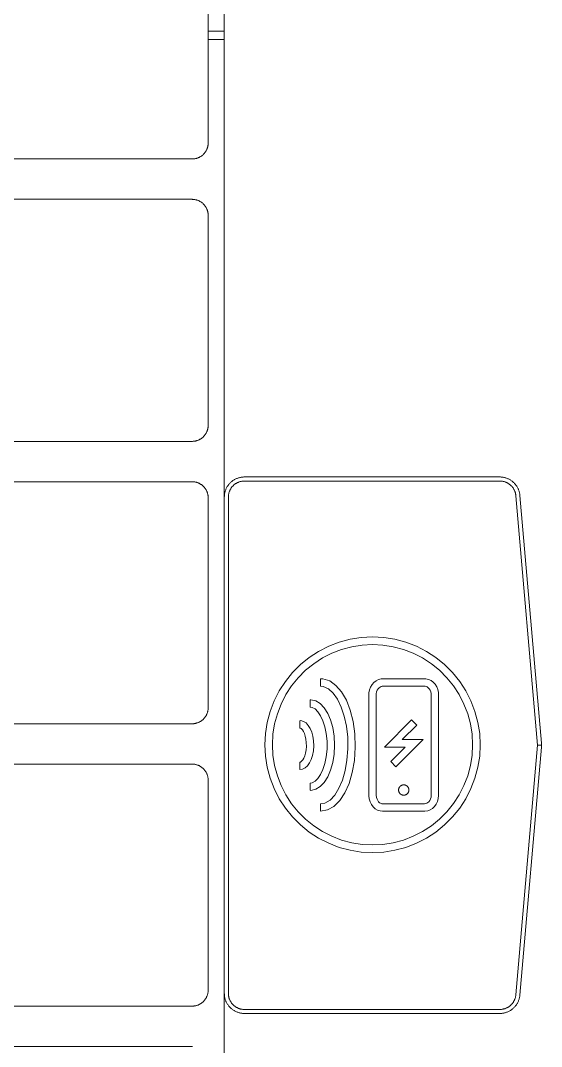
# Model space of a CAD drawing. Header units: inches. Extents: x -9 to 197, y 0 to 134.
# Drawn here: x 107.55 to 112.65, y 62.63 to 72.65 of the extents above; entities that cross this region are included whole.
import ezdxf

# ---------------------------------------------------------------- set-up
doc = ezdxf.new("R2010")
doc.units = ezdxf.units.IN
doc.layers.add('ZANO_R', color=7, linetype='Continuous', lineweight=0)

msp = doc.modelspace()

# ---------------------------------------------------------------- linework, layer by layer
at = {"layer": 'ZANO_R'}
for p, q in [((109.54595, 67.99636), (109.54595, 76.78619)), ((109.38846, 71.45414), (109.38846, 73.50148)), ((109.38846, 72.54281), (109.54595, 72.54273)), ((109.38846, 72.46406), (109.54595, 72.46398)), ((109.37542, 71.3914), (109.37748, 71.39637)), ((109.37748, 71.39637), (109.37937, 71.4014)), ((109.37937, 71.4014), (109.38108, 71.4065)), ((109.38108, 71.4065), (109.38262, 71.41165)), ((109.38262, 71.41165), (109.38398, 71.41686)), ((109.38398, 71.41686), (109.38517, 71.4221)), ((109.38517, 71.4221), (109.38617, 71.42739)), ((109.38617, 71.42739), (109.38699, 71.4327)), ((109.38699, 71.4327), (109.38763, 71.43804)), ((109.38763, 71.43804), (109.38809, 71.4434)), ((109.38809, 71.4434), (109.38837, 71.44877)), ((109.38837, 71.44877), (109.38846, 71.45414)), ((11.19509, 71.29666), (109.23097, 71.29666)), ((109.23097, 71.29666), (109.23635, 71.29675)), ((109.23635, 71.29675), (109.24172, 71.29702)), ((109.24172, 71.29702), (109.24708, 71.29748)), ((109.24708, 71.29748), (109.25242, 71.29812)), ((109.25242, 71.29812), (109.25773, 71.29895)), ((109.25773, 71.29895), (109.26301, 71.29995)), ((109.26301, 71.29995), (109.26826, 71.30113)), ((109.26826, 71.30113), (109.27346, 71.3025)), ((109.27346, 71.3025), (109.27861, 71.30404)), ((109.27861, 71.30404), (109.28371, 71.30575)), ((109.28371, 71.30575), (109.28875, 71.30764)), ((109.28875, 71.30764), (109.29372, 71.3097)), ((109.29372, 71.3097), (109.29861, 71.31192)), ((109.29861, 71.31192), (109.30343, 71.31431)), ((109.30343, 71.31431), (109.30816, 71.31687)), ((109.30816, 71.31687), (109.3128, 71.31958)), ((109.3128, 71.31958), (109.31735, 71.32246)), ((109.31735, 71.32246), (109.32179, 71.32548)), ((109.32179, 71.32548), (109.32613, 71.32866)), ((109.32613, 71.32866), (109.33036, 71.33198)), ((109.33036, 71.33198), (109.33447, 71.33544)), ((109.33447, 71.33544), (109.33847, 71.33905)), ((109.33847, 71.33905), (109.34233, 71.34278)), ((109.34233, 71.34278), (109.34607, 71.34665)), ((109.34607, 71.34665), (109.34967, 71.35064)), ((109.34967, 71.35064), (109.35314, 71.35476)), ((109.35314, 71.35476), (109.35646, 71.35898)), ((109.35646, 71.35898), (109.35963, 71.36332)), ((109.35963, 71.36332), (109.36266, 71.36777)), ((109.36266, 71.36777), (109.36553, 71.37232)), ((109.36553, 71.37232), (109.36825, 71.37696)), ((109.36825, 71.37696), (109.3708, 71.38169)), ((109.3708, 71.38169), (109.37319, 71.38651)), ((109.37319, 71.38651), (109.37542, 71.3914)), ((109.23097, 70.90294), (11.19509, 70.90294)), ((109.23097, 70.90294), (109.23635, 70.90285)), ((109.23635, 70.90285), (109.24172, 70.90257)), ((109.24172, 70.90257), (109.24708, 70.90211)), ((109.24708, 70.90211), (109.25242, 70.90147)), ((109.25242, 70.90147), (109.25773, 70.90065)), ((109.25773, 70.90065), (109.26301, 70.89964)), ((109.26301, 70.89964), (109.26826, 70.89846)), ((109.26826, 70.89846), (109.27346, 70.8971)), ((109.27346, 70.8971), (109.27861, 70.89556)), ((109.27861, 70.89556), (109.28371, 70.89385)), ((109.28371, 70.89385), (109.28875, 70.89196)), ((109.28875, 70.89196), (109.29372, 70.8899)), ((109.29372, 70.8899), (109.29861, 70.88767)), ((109.29861, 70.88767), (109.30343, 70.88528)), ((109.30343, 70.88528), (109.30816, 70.88273)), ((109.30816, 70.88273), (109.3128, 70.88001)), ((109.3128, 70.88001), (109.31735, 70.87714)), ((109.31735, 70.87714), (109.32179, 70.87411)), ((109.32179, 70.87411), (109.32613, 70.87094)), ((109.32613, 70.87094), (109.33036, 70.86762)), ((109.33036, 70.86762), (109.33447, 70.86415)), ((109.33447, 70.86415), (109.33847, 70.86055)), ((109.33847, 70.86055), (109.34233, 70.85681)), ((109.34233, 70.85681), (109.34607, 70.85294)), ((109.34607, 70.85294), (109.34967, 70.84895)), ((109.34967, 70.84895), (109.35314, 70.84484)), ((109.35314, 70.84484), (109.35646, 70.84061)), ((109.35646, 70.84061), (109.35963, 70.83627)), ((109.35963, 70.83627), (109.36266, 70.83183)), ((109.36266, 70.83183), (109.36553, 70.82728)), ((109.36553, 70.82728), (109.36825, 70.82264)), ((109.36825, 70.82264), (109.3708, 70.81791)), ((109.3708, 70.81791), (109.37319, 70.81309)), ((109.37319, 70.81309), (109.37542, 70.80819)), ((109.37542, 70.80819), (109.37748, 70.80323)), ((109.37748, 70.80323), (109.37937, 70.79819)), ((109.37937, 70.79819), (109.38108, 70.79309)), ((109.38108, 70.79309), (109.38262, 70.78794)), ((109.38262, 70.78794), (109.38398, 70.78274)), ((109.38398, 70.78274), (109.38517, 70.77749)), ((109.38517, 70.77749), (109.38617, 70.77221)), ((109.38617, 70.77221), (109.38699, 70.7669)), ((109.38699, 70.7669), (109.38763, 70.76156)), ((109.38763, 70.76156), (109.38809, 70.7562)), ((109.38809, 70.7562), (109.38837, 70.75083)), ((109.38837, 70.75083), (109.38846, 70.74545)), ((109.38846, 68.69812), (109.38846, 70.74545)), ((109.38809, 68.68737), (109.38837, 68.69274)), ((109.38837, 68.69274), (109.38846, 68.69812)), ((109.34607, 68.59062), (109.34967, 68.59461)), ((109.34967, 68.59461), (109.35314, 68.59873)), ((109.35314, 68.59873), (109.35646, 68.60296)), ((109.35646, 68.60296), (109.35963, 68.6073)), ((109.35963, 68.6073), (109.36266, 68.61174)), ((109.36266, 68.61174), (109.36553, 68.61629)), ((109.36553, 68.61629), (109.36825, 68.62093)), ((109.36825, 68.62093), (109.3708, 68.62566)), ((109.3708, 68.62566), (109.37319, 68.63048)), ((109.37319, 68.63048), (109.37542, 68.63537)), ((109.37542, 68.63537), (109.37748, 68.64034)), ((109.37748, 68.64034), (109.37937, 68.64538)), ((109.37937, 68.64538), (109.38108, 68.65047)), ((109.38108, 68.65047), (109.38262, 68.65563)), ((109.38262, 68.65563), (109.38398, 68.66083)), ((109.38398, 68.66083), (109.38517, 68.66607)), ((109.38517, 68.66607), (109.38617, 68.67136)), ((109.38617, 68.67136), (109.38699, 68.67667)), ((109.38699, 68.67667), (109.38763, 68.68201)), ((109.38763, 68.68201), (109.38809, 68.68737)), ((11.19509, 68.54063), (109.23097, 68.54063)), ((109.23097, 68.54063), (109.23635, 68.54072)), ((109.23635, 68.54072), (109.24172, 68.541)), ((109.24172, 68.541), (109.24708, 68.54145)), ((109.24708, 68.54145), (109.25242, 68.54209)), ((109.25242, 68.54209), (109.25773, 68.54292)), ((109.25773, 68.54292), (109.26301, 68.54392)), ((109.26301, 68.54392), (109.26826, 68.54511)), ((109.26826, 68.54511), (109.27346, 68.54647)), ((109.27346, 68.54647), (109.27861, 68.54801)), ((109.27861, 68.54801), (109.28371, 68.54972)), ((109.28371, 68.54972), (109.28875, 68.55161)), ((109.28875, 68.55161), (109.29372, 68.55367)), ((109.29372, 68.55367), (109.29861, 68.55589)), ((109.29861, 68.55589), (109.30343, 68.55828)), ((109.30343, 68.55828), (109.30816, 68.56084)), ((109.30816, 68.56084), (109.3128, 68.56356)), ((109.3128, 68.56356), (109.31735, 68.56643)), ((109.31735, 68.56643), (109.32179, 68.56945)), ((109.32179, 68.56945), (109.32613, 68.57263)), ((109.32613, 68.57263), (109.33036, 68.57595)), ((109.33036, 68.57595), (109.33447, 68.57942)), ((109.33447, 68.57942), (109.33847, 68.58302)), ((109.33847, 68.58302), (109.34233, 68.58676)), ((109.34233, 68.58676), (109.34607, 68.59062)), ((109.716, 68.19138), (109.70936, 68.19035)), ((109.72267, 68.19218), (109.716, 68.19138)), ((109.72937, 68.19276), (109.72267, 68.19218)), ((109.73608, 68.1931), (109.72937, 68.19276)), ((109.74281, 68.19321), (109.73608, 68.1931)), ((109.74281, 68.19321), (112.23764, 68.19321)), ((112.23764, 68.19321), (112.24443, 68.1931)), ((112.24443, 68.1931), (112.25121, 68.19275)), ((112.25121, 68.19275), (112.25798, 68.19216)), ((112.25798, 68.19216), (112.26472, 68.19134)), ((112.26472, 68.19134), (112.27143, 68.19029)), ((109.23097, 68.14691), (11.19509, 68.14691)), ((109.23097, 68.14691), (109.23635, 68.14682)), ((109.23635, 68.14682), (109.24172, 68.14654)), ((109.24172, 68.14654), (109.24708, 68.14608)), ((109.24708, 68.14608), (109.25242, 68.14544)), ((109.25242, 68.14544), (109.25773, 68.14462)), ((109.25773, 68.14462), (109.26301, 68.14362)), ((109.26301, 68.14362), (109.26826, 68.14243)), ((109.26826, 68.14243), (109.27346, 68.14107)), ((109.27346, 68.14107), (109.27861, 68.13953)), ((109.27861, 68.13953), (109.28371, 68.13782)), ((109.28371, 68.13782), (109.28875, 68.13593)), ((109.28875, 68.13593), (109.29372, 68.13387)), ((109.29372, 68.13387), (109.29861, 68.13165)), ((109.29861, 68.13165), (109.30343, 68.12925)), ((109.30343, 68.12925), (109.30816, 68.1267)), ((109.30816, 68.1267), (109.3128, 68.12398)), ((109.3128, 68.12398), (109.31735, 68.12111)), ((109.31735, 68.12111), (109.32179, 68.11808)), ((109.32179, 68.11808), (109.32613, 68.11491)), ((109.32613, 68.11491), (109.33036, 68.11159)), ((109.33036, 68.11159), (109.33447, 68.10812)), ((109.33447, 68.10812), (109.33847, 68.10452)), ((109.33847, 68.10452), (109.34233, 68.10078)), ((109.34233, 68.10078), (109.34607, 68.09692)), ((109.34607, 68.09692), (109.34967, 68.09292)), ((109.34967, 68.09292), (109.35314, 68.08881)), ((109.57121, 68.09284), (109.56802, 68.08692)), ((109.57461, 68.09864), (109.57121, 68.09284)), ((109.5782, 68.10432), (109.57461, 68.09864)), ((109.58198, 68.10988), (109.5782, 68.10432)), ((109.58595, 68.11531), (109.58198, 68.10988)), ((109.5901, 68.12059), (109.58595, 68.11531)), ((109.59443, 68.12573), (109.5901, 68.12059)), ((109.59893, 68.13072), (109.59443, 68.12573)), ((109.60361, 68.13556), (109.59893, 68.13072)), ((109.60844, 68.14023), (109.60361, 68.13556)), ((109.61343, 68.14473), (109.60844, 68.14023)), ((109.61857, 68.14906), (109.61343, 68.14473)), ((109.61414, 68.08718), (109.61732, 68.09152)), ((109.61732, 68.09152), (109.62064, 68.09574)), ((109.62386, 68.15321), (109.61857, 68.14906)), ((109.62064, 68.09574), (109.62411, 68.09986)), ((109.62928, 68.15718), (109.62386, 68.15321)), ((109.62411, 68.09986), (109.62771, 68.10385)), ((109.62771, 68.10385), (109.63145, 68.10772)), ((109.63484, 68.16097), (109.62928, 68.15718)), ((109.63145, 68.10772), (109.63531, 68.11145)), ((109.64052, 68.16456), (109.63484, 68.16097)), ((109.63531, 68.11145), (109.6393, 68.11506)), ((109.6393, 68.11506), (109.64342, 68.11852)), ((109.64632, 68.16795), (109.64052, 68.16456)), ((109.64342, 68.11852), (109.64765, 68.12184)), ((109.65224, 68.17114), (109.64632, 68.16795)), ((109.64765, 68.12184), (109.65199, 68.12502)), ((109.65199, 68.12502), (109.65643, 68.12804)), ((109.65826, 68.17413), (109.65224, 68.17114)), ((109.65643, 68.12804), (109.66098, 68.13092)), ((109.66438, 68.17692), (109.65826, 68.17413)), ((109.66098, 68.13092), (109.66562, 68.13363)), ((109.67059, 68.17949), (109.66438, 68.17692)), ((109.66562, 68.13363), (109.67035, 68.13619)), ((109.67035, 68.13619), (109.67517, 68.13858)), ((109.67688, 68.18185), (109.67059, 68.17949)), ((109.67517, 68.13858), (109.68006, 68.1408)), ((109.68325, 68.18399), (109.67688, 68.18185)), ((109.68006, 68.1408), (109.68503, 68.14286)), ((109.68969, 68.18591), (109.68325, 68.18399)), ((109.68503, 68.14286), (109.69007, 68.14475)), ((109.6962, 68.18762), (109.68969, 68.18591)), ((109.69007, 68.14475), (109.69516, 68.14646)), ((109.69516, 68.14646), (109.70032, 68.148)), ((109.70275, 68.1891), (109.6962, 68.18762)), ((109.70032, 68.148), (109.70552, 68.14937)), ((109.70936, 68.19035), (109.70275, 68.1891)), ((109.70552, 68.14937), (109.71076, 68.15055)), ((109.71076, 68.15055), (109.71605, 68.15155)), ((109.71605, 68.15155), (109.72136, 68.15238)), ((109.72136, 68.15238), (109.7267, 68.15302)), ((109.7267, 68.15302), (109.73206, 68.15348)), ((109.73206, 68.15348), (109.73743, 68.15375)), ((109.73743, 68.15375), (109.74281, 68.15384)), ((109.74281, 68.15384), (112.23764, 68.15384)), ((112.23764, 68.15384), (112.24307, 68.15375)), ((112.24307, 68.15375), (112.2485, 68.15347)), ((112.2485, 68.15347), (112.25391, 68.153)), ((112.25391, 68.153), (112.2593, 68.15235)), ((112.2593, 68.15235), (112.26467, 68.15151)), ((112.26467, 68.15151), (112.27001, 68.15048)), ((112.27001, 68.15048), (112.2753, 68.14927)), ((112.27143, 68.19029), (112.2781, 68.18901)), ((112.2753, 68.14927), (112.28056, 68.14788)), ((112.2781, 68.18901), (112.28472, 68.1875)), ((112.28056, 68.14788), (112.28576, 68.14631)), ((112.28472, 68.1875), (112.29128, 68.18576)), ((112.28576, 68.14631), (112.2909, 68.14456)), ((112.2909, 68.14456), (112.29598, 68.14264)), ((112.29128, 68.18576), (112.29779, 68.1838)), ((112.29598, 68.14264), (112.30099, 68.14054)), ((112.29779, 68.1838), (112.30422, 68.18161)), ((112.30099, 68.14054), (112.30593, 68.13827)), ((112.30422, 68.18161), (112.31057, 68.17921)), ((112.30593, 68.13827), (112.31078, 68.13583)), ((112.31057, 68.17921), (112.31683, 68.17658)), ((112.31078, 68.13583), (112.31555, 68.13322)), ((112.31555, 68.13322), (112.32022, 68.13045)), ((112.31683, 68.17658), (112.323, 68.17374)), ((112.32022, 68.13045), (112.3248, 68.12752)), ((112.323, 68.17374), (112.32907, 68.17069)), ((112.3248, 68.12752), (112.32927, 68.12444)), ((112.32907, 68.17069), (112.33503, 68.16744)), ((112.32927, 68.12444), (112.33364, 68.1212)), ((112.33364, 68.1212), (112.33789, 68.11781)), ((112.33503, 68.16744), (112.34087, 68.16397)), ((112.33789, 68.11781), (112.34202, 68.11428)), ((112.34087, 68.16397), (112.34659, 68.16031)), ((112.34202, 68.11428), (112.34602, 68.11061)), ((112.34602, 68.11061), (112.3499, 68.10681)), ((112.34659, 68.16031), (112.35218, 68.15646)), ((112.3499, 68.10681), (112.35364, 68.10287)), ((112.35218, 68.15646), (112.35764, 68.15241)), ((112.35364, 68.10287), (112.35725, 68.0988)), ((112.35725, 68.0988), (112.36071, 68.09462)), ((112.35764, 68.15241), (112.36295, 68.14818)), ((112.36071, 68.09462), (112.36403, 68.09031)), ((112.36295, 68.14818), (112.36811, 68.14377)), ((112.36811, 68.14377), (112.37312, 68.13918)), ((112.37312, 68.13918), (112.37796, 68.13442)), ((112.37796, 68.13442), (112.38264, 68.1295)), ((112.38264, 68.1295), (112.38715, 68.12442)), ((112.38715, 68.12442), (112.39148, 68.11918)), ((112.39148, 68.11918), (112.39562, 68.1138)), ((112.39562, 68.1138), (112.39958, 68.10828)), ((112.39958, 68.10828), (112.40334, 68.10263)), ((112.40334, 68.10263), (112.40691, 68.09685)), ((112.40691, 68.09685), (112.41028, 68.09095)), ((112.41028, 68.09095), (112.41344, 68.08494)), ((109.35314, 68.08881), (109.35646, 68.08458)), ((109.35646, 68.08458), (109.35963, 68.08024)), ((109.35963, 68.08024), (109.36266, 68.0758)), ((109.36266, 68.0758), (109.36553, 68.07125)), ((109.36553, 68.07125), (109.36825, 68.06661)), ((109.36825, 68.06661), (109.3708, 68.06188)), ((109.3708, 68.06188), (109.37319, 68.05706)), ((109.37319, 68.05706), (109.37542, 68.05217)), ((109.37542, 68.05217), (109.37748, 68.0472)), ((109.37748, 68.0472), (109.37937, 68.04216)), ((109.37937, 68.04216), (109.38108, 68.03706)), ((109.38108, 68.03706), (109.38262, 68.03191)), ((109.38262, 68.03191), (109.38398, 68.02671)), ((109.38398, 68.02671), (109.38517, 68.02146)), ((109.38517, 68.02146), (109.38617, 68.01618)), ((109.38617, 68.01618), (109.38699, 68.01087)), ((109.38699, 68.01087), (109.38763, 68.00553)), ((109.38763, 68.00553), (109.38809, 68.00017)), ((109.38809, 68.00017), (109.38837, 67.9948)), ((109.38837, 67.9948), (109.38846, 67.98942)), ((109.54606, 68.00308), (109.54595, 67.99636)), ((109.54595, 63.15362), (109.54595, 67.99636)), ((109.54641, 68.00979), (109.54606, 68.00308)), ((109.54698, 68.01649), (109.54641, 68.00979)), ((109.54778, 68.02316), (109.54698, 68.01649)), ((109.54881, 68.0298), (109.54778, 68.02316)), ((109.55006, 68.03641), (109.54881, 68.0298)), ((109.55154, 68.04296), (109.55006, 68.03641)), ((109.55325, 68.04947), (109.55154, 68.04296)), ((109.55517, 68.05591), (109.55325, 68.04947)), ((109.55731, 68.06228), (109.55517, 68.05591)), ((109.55967, 68.06857), (109.55731, 68.06228)), ((109.56224, 68.07478), (109.55967, 68.06857)), ((109.56503, 68.0809), (109.56224, 68.07478)), ((109.56802, 68.08692), (109.56503, 68.0809)), ((109.58532, 67.99636), (109.58541, 68.00173)), ((109.58532, 63.15362), (109.58532, 67.99636)), ((109.58541, 68.00173), (109.58569, 68.0071)), ((109.58569, 68.0071), (109.58614, 68.01246)), ((109.58614, 68.01246), (109.58679, 68.0178)), ((109.58679, 68.0178), (109.58761, 68.02311)), ((109.58761, 68.02311), (109.58861, 68.0284)), ((109.58861, 68.0284), (109.5898, 68.03364)), ((109.5898, 68.03364), (109.59116, 68.03885)), ((109.59116, 68.03885), (109.5927, 68.044)), ((109.5927, 68.044), (109.59441, 68.04909)), ((109.59441, 68.04909), (109.5963, 68.05413)), ((109.5963, 68.05413), (109.59836, 68.0591)), ((109.59836, 68.0591), (109.60058, 68.06399)), ((109.60058, 68.06399), (109.60298, 68.06881)), ((109.60298, 68.06881), (109.60553, 68.07354)), ((109.60553, 68.07354), (109.60825, 68.07818)), ((109.60825, 68.07818), (109.61112, 68.08273)), ((109.61112, 68.08273), (109.61414, 68.08718)), ((112.36403, 68.09031), (112.36719, 68.0859)), ((112.36719, 68.0859), (112.3702, 68.08138)), ((112.3702, 68.08138), (112.37306, 68.07675)), ((112.37306, 68.07675), (112.37575, 68.07203)), ((112.37575, 68.07203), (112.37828, 68.06722)), ((112.37828, 68.06722), (112.38064, 68.06233)), ((112.38064, 68.06233), (112.38283, 68.05736)), ((112.38283, 68.05736), (112.38485, 68.05231)), ((112.38485, 68.05231), (112.38669, 68.0472)), ((112.38669, 68.0472), (112.38836, 68.04203)), ((112.38836, 68.04203), (112.38984, 68.0368)), ((112.38984, 68.0368), (112.39115, 68.03153)), ((112.39115, 68.03153), (112.39227, 68.02621)), ((112.39227, 68.02621), (112.39321, 68.02086)), ((112.39321, 68.02086), (112.39396, 68.01548)), ((112.39396, 68.01548), (112.39453, 68.01008)), ((112.39453, 68.01008), (112.60752, 65.57499)), ((112.41344, 68.08494), (112.41639, 68.07882)), ((112.41639, 68.07882), (112.41913, 68.07261)), ((112.41913, 68.07261), (112.42165, 68.0663)), ((112.42165, 68.0663), (112.42395, 68.05991)), ((112.42395, 68.05991), (112.42603, 68.05345)), ((112.42603, 68.05345), (112.42789, 68.04692)), ((112.42789, 68.04692), (112.42952, 68.04032)), ((112.42952, 68.04032), (112.43093, 68.03368)), ((112.43093, 68.03368), (112.4321, 68.02699)), ((112.4321, 68.02699), (112.43304, 68.02026)), ((112.43304, 68.02026), (112.43375, 68.01351)), ((112.43375, 68.01351), (112.64532, 65.59467)), ((109.38846, 65.94209), (109.38846, 67.98942)), ((110.77515, 66.60933), (110.6687, 66.58081)), ((110.88399, 66.62657), (110.77515, 66.60933)), ((110.99404, 66.63234), (110.88399, 66.62657)), ((111.10409, 66.62657), (110.99404, 66.63234)), ((111.21293, 66.60933), (111.10409, 66.62657)), ((111.31938, 66.58081), (111.21293, 66.60933)), ((110.46763, 66.49129), (110.37521, 66.43127)), ((110.56582, 66.54132), (110.46763, 66.49129)), ((110.6687, 66.58081), (110.56582, 66.54132)), ((110.59624, 66.47298), (110.69182, 66.50966)), ((110.69182, 66.50966), (110.7907, 66.53616)), ((110.7907, 66.53616), (110.89181, 66.55217)), ((110.89181, 66.55217), (110.99404, 66.55753)), ((110.99404, 66.55753), (111.09627, 66.55217)), ((111.09627, 66.55217), (111.19738, 66.53616)), ((111.19738, 66.53616), (111.29626, 66.50966)), ((111.29626, 66.50966), (111.39183, 66.47298)), ((111.42226, 66.54132), (111.31938, 66.58081)), ((111.52045, 66.49129), (111.42226, 66.54132)), ((111.61287, 66.43127), (111.52045, 66.49129)), ((110.37521, 66.43127), (110.28956, 66.36191)), ((110.41918, 66.37075), (110.50503, 66.4265)), ((110.50503, 66.4265), (110.59624, 66.47298)), ((111.39183, 66.47298), (111.48305, 66.4265)), ((111.48305, 66.4265), (111.5689, 66.37075)), ((111.69851, 66.36192), (111.61287, 66.43127)), ((110.28956, 66.36191), (110.21164, 66.28399)), ((110.26723, 66.23394), (110.33962, 66.30632)), ((110.33962, 66.30632), (110.41918, 66.37075)), ((111.5689, 66.37075), (111.64846, 66.30632)), ((111.64846, 66.30632), (111.72085, 66.23394)), ((111.77644, 66.28399), (111.69851, 66.36192)), ((110.14229, 66.19835), (110.08227, 66.10593)), ((110.21164, 66.28399), (110.14229, 66.19835)), ((110.20281, 66.15438), (110.26723, 66.23394)), ((110.50875, 66.22246), (110.48558, 66.2225)), ((110.48558, 66.2225), (110.48558, 66.15235)), ((110.57535, 66.20205), (110.50875, 66.22246)), ((110.63664, 66.15909), (110.57535, 66.20205)), ((111.00771, 66.18795), (110.98964, 66.16709)), ((111.02885, 66.20452), (111.00771, 66.18795)), ((111.05253, 66.21616), (111.02885, 66.20452)), ((111.07825, 66.22228), (111.05253, 66.21616)), ((111.51657, 66.22262), (111.07825, 66.22228)), ((111.5425, 66.21724), (111.51657, 66.22262)), ((111.56646, 66.20625), (111.5425, 66.21724)), ((111.58794, 66.19027), (111.56646, 66.20625)), ((111.60642, 66.16991), (111.58794, 66.19027)), ((111.72085, 66.23394), (111.78527, 66.15438)), ((111.84579, 66.19835), (111.77644, 66.28399)), ((111.90581, 66.10593), (111.84579, 66.19835)), ((110.08227, 66.10593), (110.03224, 66.00774)), ((110.14705, 66.06852), (110.20281, 66.15438)), ((110.48558, 66.15235), (110.51202, 66.14866)), ((110.51202, 66.14866), (110.56282, 66.12628)), ((110.56282, 66.12628), (110.60994, 66.08378)), ((110.69143, 66.09587), (110.63664, 66.15909)), ((110.73851, 66.01464), (110.69143, 66.09587)), ((110.96474, 66.11487), (110.95896, 66.08476)), ((110.97514, 66.14252), (110.96474, 66.11487)), ((110.98964, 66.16709), (110.97514, 66.14252)), ((111.03434, 66.09525), (111.03073, 66.07646)), ((111.04037, 66.1113), (111.03434, 66.09525)), ((111.04837, 66.12485), (111.04037, 66.1113)), ((111.05762, 66.13553), (111.04837, 66.12485)), ((111.06738, 66.14317), (111.05762, 66.13553)), ((111.07707, 66.14794), (111.06738, 66.14317)), ((111.08672, 66.15023), (111.07707, 66.14794)), ((111.5092, 66.15057), (111.08672, 66.15023)), ((111.51987, 66.14835), (111.5092, 66.15057)), ((111.52953, 66.14392), (111.51987, 66.14835)), ((111.5393, 66.13665), (111.52953, 66.14392)), ((111.54866, 66.12635), (111.5393, 66.13665)), ((111.55685, 66.11314), (111.54866, 66.12635)), ((111.56316, 66.09738), (111.55685, 66.11314)), ((111.5671, 66.07899), (111.56316, 66.09738)), ((111.62139, 66.14577), (111.60642, 66.16991)), ((111.63233, 66.11848), (111.62139, 66.14577)), ((111.63872, 66.08863), (111.63233, 66.11848)), ((111.64022, 66.06223), (111.63872, 66.08863)), ((111.78527, 66.15438), (111.84102, 66.06853)), ((111.95584, 66.00774), (111.90581, 66.10593)), ((110.03224, 66.00774), (109.99275, 65.90485)), ((110.10058, 65.97731), (110.14705, 66.06852)), ((110.39223, 66.0191), (110.38406, 66.01724)), ((110.38406, 66.01724), (110.38406, 65.94742)), ((110.43953, 66.00784), (110.39223, 66.0191)), ((110.48324, 65.98087), (110.43953, 66.00784)), ((110.60994, 66.08378), (110.65227, 66.02354)), ((110.65227, 66.02354), (110.6887, 65.94791)), ((110.77671, 65.91766), (110.73851, 66.01464)), ((110.95896, 66.08476), (110.95791, 66.05891)), ((110.95791, 66.05891), (110.95791, 65.11281)), ((111.03073, 66.07646), (111.02996, 66.05745)), ((111.02996, 65.11301), (111.02996, 66.05745)), ((111.56817, 66.06019), (111.5671, 66.07899)), ((111.56817, 66.06019), (111.56813, 65.08923)), ((111.64018, 65.0854), (111.64022, 66.06223)), ((111.84102, 66.06853), (111.8875, 65.97731)), ((111.99533, 65.90486), (111.95584, 66.00774)), ((109.37748, 65.88431), (109.37937, 65.88935)), ((109.37937, 65.88935), (109.38108, 65.89444)), ((109.38108, 65.89444), (109.38262, 65.8996)), ((109.38262, 65.8996), (109.38398, 65.9048)), ((109.38398, 65.9048), (109.38517, 65.91004)), ((109.38517, 65.91004), (109.38617, 65.91533)), ((109.38617, 65.91533), (109.38699, 65.92064)), ((109.38699, 65.92064), (109.38763, 65.92598)), ((109.38763, 65.92598), (109.38809, 65.93134)), ((109.38809, 65.93134), (109.38837, 65.93671)), ((109.38837, 65.93671), (109.38846, 65.94209)), ((109.99275, 65.90485), (109.96423, 65.79841)), ((110.06389, 65.88174), (110.10058, 65.97731)), ((110.38406, 65.94742), (110.40352, 65.94407)), ((110.40352, 65.94407), (110.43269, 65.92877)), ((110.43269, 65.92877), (110.46088, 65.90135)), ((110.46088, 65.90135), (110.48704, 65.86276)), ((110.52252, 65.93975), (110.48324, 65.98087)), ((110.55654, 65.88604), (110.52252, 65.93975)), ((110.6887, 65.94791), (110.71813, 65.85926)), ((110.80483, 65.8072), (110.77671, 65.91766)), ((111.8875, 65.97731), (111.92419, 65.88174)), ((112.02385, 65.79841), (111.99533, 65.90486)), ((109.25773, 65.78689), (109.26301, 65.78789)), ((109.26301, 65.78789), (109.26826, 65.78908)), ((109.26826, 65.78908), (109.27346, 65.79044)), ((109.27346, 65.79044), (109.27861, 65.79198)), ((109.27861, 65.79198), (109.28371, 65.79369)), ((109.28371, 65.79369), (109.28875, 65.79558)), ((109.28875, 65.79558), (109.29372, 65.79764)), ((109.29372, 65.79764), (109.29861, 65.79986)), ((109.29861, 65.79986), (109.30343, 65.80226)), ((109.30343, 65.80226), (109.30816, 65.80481)), ((109.30816, 65.80481), (109.3128, 65.80753)), ((109.3128, 65.80753), (109.31735, 65.8104)), ((109.31735, 65.8104), (109.32179, 65.81342)), ((109.32179, 65.81342), (109.32613, 65.8166)), ((109.32613, 65.8166), (109.33036, 65.81992)), ((109.33036, 65.81992), (109.33447, 65.82339)), ((109.33447, 65.82339), (109.33847, 65.82699)), ((109.33847, 65.82699), (109.34233, 65.83073)), ((109.34233, 65.83073), (109.34607, 65.83459)), ((109.34607, 65.83459), (109.34967, 65.83859)), ((109.34967, 65.83859), (109.35314, 65.8427)), ((109.35314, 65.8427), (109.35646, 65.84693)), ((109.35646, 65.84693), (109.35963, 65.85127)), ((109.35963, 65.85127), (109.36266, 65.85571)), ((109.36266, 65.85571), (109.36553, 65.86026)), ((109.36553, 65.86026), (109.36825, 65.8649)), ((109.36825, 65.8649), (109.3708, 65.86963)), ((109.3708, 65.86963), (109.37319, 65.87445)), ((109.37319, 65.87445), (109.37542, 65.87934)), ((109.37542, 65.87934), (109.37748, 65.88431)), ((109.96423, 65.79841), (109.94699, 65.68956)), ((110.0374, 65.78286), (110.06389, 65.88174)), ((110.29205, 65.81533), (110.28253, 65.81448)), ((110.28253, 65.81448), (110.28253, 65.74431)), ((110.31926, 65.80791), (110.29205, 65.81533)), ((110.34415, 65.79223), (110.31926, 65.80791)), ((110.36628, 65.76907), (110.34415, 65.79223)), ((110.48704, 65.86276), (110.51009, 65.81393)), ((110.51009, 65.81393), (110.52897, 65.75583)), ((110.58445, 65.82127), (110.55654, 65.88604)), ((110.60542, 65.74701), (110.58445, 65.82127)), ((110.71813, 65.85926), (110.73945, 65.75995)), ((110.82167, 65.68552), (110.80483, 65.8072)), ((111.37528, 65.82247), (111.10991, 65.55733)), ((111.42638, 65.77134), (111.37528, 65.82247)), ((111.92419, 65.88174), (111.95068, 65.78286)), ((112.04109, 65.68957), (112.02385, 65.79841)), ((11.19509, 65.7846), (109.23097, 65.7846)), ((109.23097, 65.7846), (109.23635, 65.78469)), ((109.23635, 65.78469), (109.24172, 65.78497)), ((109.24172, 65.78497), (109.24708, 65.78542)), ((109.24708, 65.78542), (109.25242, 65.78607)), ((109.25242, 65.78607), (109.25773, 65.78689)), ((109.94699, 65.68956), (109.94122, 65.57952)), ((110.02138, 65.68175), (110.0374, 65.78286)), ((110.28253, 65.74431), (110.28745, 65.74279)), ((110.28745, 65.74279), (110.29789, 65.73698)), ((110.29789, 65.73698), (110.30866, 65.72572)), ((110.30866, 65.72572), (110.31918, 65.70936)), ((110.31918, 65.70936), (110.32886, 65.68826)), ((110.32886, 65.68826), (110.33714, 65.66278)), ((110.3852, 65.73919), (110.36628, 65.76907)), ((110.40049, 65.70336), (110.3852, 65.73919)), ((110.41169, 65.66235), (110.40049, 65.70336)), ((110.52897, 65.75583), (110.54261, 65.6894)), ((110.54261, 65.6894), (110.54994, 65.61559)), ((110.61862, 65.66481), (110.60542, 65.74701)), ((110.73945, 65.75995), (110.75155, 65.65235)), ((111.28476, 65.6298), (111.42638, 65.77134)), ((111.95068, 65.78286), (111.9667, 65.68175)), ((112.04686, 65.57952), (112.04109, 65.68957)), ((110.01603, 65.57952), (110.02138, 65.68175)), ((110.33714, 65.66278), (110.34342, 65.6333)), ((110.34342, 65.6333), (110.34713, 65.60016)), ((110.34713, 65.60016), (110.34769, 65.56406)), ((110.41838, 65.61691), (110.41169, 65.66235)), ((110.42011, 65.56789), (110.41838, 65.61691)), ((110.54994, 65.61559), (110.54994, 65.53683)), ((110.62321, 65.57621), (110.61862, 65.66481)), ((110.75155, 65.65235), (110.75335, 65.53931)), ((110.82604, 65.55508), (110.82167, 65.68552)), ((111.22289, 65.36424), (111.48804, 65.63009)), ((111.48804, 65.63009), (111.28476, 65.6298)), ((111.9667, 65.68175), (111.97205, 65.57952)), ((112.64532, 65.59467), (112.64532, 65.57499)), ((109.94122, 65.57952), (109.94699, 65.46947)), ((110.02138, 65.47729), (110.01603, 65.57952)), ((110.33948, 65.49903), (110.33181, 65.47217)), ((110.34497, 65.52978), (110.33948, 65.49903)), ((110.34769, 65.56406), (110.34497, 65.52978)), ((110.40844, 65.47585), (110.41668, 65.51992)), ((110.41668, 65.51992), (110.42011, 65.56789)), ((110.54994, 65.53683), (110.54261, 65.46301)), ((110.60542, 65.40539), (110.61862, 65.48761)), ((110.61862, 65.48761), (110.62321, 65.57621)), ((110.75335, 65.53931), (110.74456, 65.42948)), ((110.81738, 65.42718), (110.82604, 65.55508)), ((111.10991, 65.55733), (111.31361, 65.55758)), ((111.31361, 65.55758), (111.17172, 65.41529)), ((111.97205, 65.57952), (111.9667, 65.47729)), ((112.04109, 65.46947), (112.04686, 65.57952)), ((112.60752, 65.57499), (112.39453, 63.1399)), ((112.64532, 65.5553), (112.43375, 63.13647)), ((112.64532, 65.57499), (112.60752, 65.57499)), ((112.64532, 65.57499), (112.64532, 65.5553)), ((109.23097, 65.39088), (11.19509, 65.39088)), ((109.23097, 65.39088), (109.23635, 65.39079)), ((109.23635, 65.39079), (109.24172, 65.39051)), ((109.24172, 65.39051), (109.24708, 65.39006)), ((109.24708, 65.39006), (109.25242, 65.38941)), ((109.25242, 65.38941), (109.25773, 65.38859)), ((109.25773, 65.38859), (109.26301, 65.38759)), ((109.26301, 65.38759), (109.26826, 65.3864)), ((109.94699, 65.46947), (109.96423, 65.36062)), ((110.0374, 65.37617), (110.02138, 65.47729)), ((110.29086, 65.41089), (110.28253, 65.40875)), ((110.28253, 65.40875), (110.28253, 65.33653)), ((110.30147, 65.41856), (110.29086, 65.41089)), ((110.31222, 65.43157), (110.30147, 65.41856)), ((110.32253, 65.44956), (110.31222, 65.43157)), ((110.33181, 65.47217), (110.32253, 65.44956)), ((110.35924, 65.3748), (110.37928, 65.40253)), ((110.37928, 65.40253), (110.39582, 65.43647)), ((110.39582, 65.43647), (110.40844, 65.47585)), ((110.52897, 65.39658), (110.51009, 65.33847)), ((110.54261, 65.46301), (110.52897, 65.39658)), ((110.58445, 65.33113), (110.60542, 65.40539)), ((110.74456, 65.42948), (110.72619, 65.32714)), ((110.79665, 65.30899), (110.81738, 65.42718)), ((111.17172, 65.41529), (111.22289, 65.36424)), ((111.9667, 65.47729), (111.95068, 65.37618)), ((112.02386, 65.36063), (112.04109, 65.46947)), ((109.26826, 65.3864), (109.27346, 65.38504)), ((109.27346, 65.38504), (109.27861, 65.3835)), ((109.27861, 65.3835), (109.28371, 65.38179)), ((109.28371, 65.38179), (109.28875, 65.3799)), ((109.28875, 65.3799), (109.29372, 65.37784)), ((109.29372, 65.37784), (109.29861, 65.37562)), ((109.29861, 65.37562), (109.30343, 65.37322)), ((109.30343, 65.37322), (109.30816, 65.37067)), ((109.30816, 65.37067), (109.3128, 65.36795)), ((109.3128, 65.36795), (109.31735, 65.36508)), ((109.31735, 65.36508), (109.32179, 65.36206)), ((109.32179, 65.36206), (109.32613, 65.35888)), ((109.32613, 65.35888), (109.33036, 65.35556)), ((109.33036, 65.35556), (109.33447, 65.35209)), ((109.33447, 65.35209), (109.33847, 65.34849)), ((109.33847, 65.34849), (109.34233, 65.34475)), ((109.34233, 65.34475), (109.34607, 65.34089)), ((109.34607, 65.34089), (109.34967, 65.33689)), ((109.34967, 65.33689), (109.35314, 65.33278)), ((109.35314, 65.33278), (109.35646, 65.32855)), ((109.35646, 65.32855), (109.35963, 65.32421)), ((109.35963, 65.32421), (109.36266, 65.31977)), ((109.36266, 65.31977), (109.36553, 65.31522)), ((109.36553, 65.31522), (109.36825, 65.31058)), ((109.36825, 65.31058), (109.3708, 65.30585)), ((109.3708, 65.30585), (109.37319, 65.30103)), ((109.37319, 65.30103), (109.37542, 65.29614)), ((109.37542, 65.29614), (109.37748, 65.29117)), ((109.37748, 65.29117), (109.37937, 65.28613)), ((109.96423, 65.36062), (109.99275, 65.25418)), ((110.0639, 65.27729), (110.0374, 65.37617)), ((110.28253, 65.33653), (110.31043, 65.34103)), ((110.31043, 65.34103), (110.33614, 65.35405)), ((110.33614, 65.35405), (110.35924, 65.3748)), ((110.48704, 65.28965), (110.46088, 65.25105)), ((110.51009, 65.33847), (110.48704, 65.28965)), ((110.55654, 65.26636), (110.58445, 65.33113)), ((110.72619, 65.32714), (110.69934, 65.23467)), ((110.76504, 65.20277), (110.79665, 65.30899)), ((111.95068, 65.37618), (111.92419, 65.2773)), ((111.99533, 65.25418), (112.02386, 65.36063)), ((109.37937, 65.28613), (109.38108, 65.28104)), ((109.38108, 65.28104), (109.38262, 65.27588)), ((109.38262, 65.27588), (109.38398, 65.27068)), ((109.38398, 65.27068), (109.38517, 65.26544)), ((109.38517, 65.26544), (109.38617, 65.26015)), ((109.38617, 65.26015), (109.38699, 65.25484)), ((109.38699, 65.25484), (109.38763, 65.2495)), ((109.38763, 65.2495), (109.38809, 65.24414)), ((109.38809, 65.24414), (109.38837, 65.23877)), ((109.38837, 65.23877), (109.38846, 65.23339)), ((109.38846, 63.18606), (109.38846, 65.23339)), ((109.99275, 65.25418), (110.03224, 65.15129)), ((110.10058, 65.18172), (110.0639, 65.27729)), ((110.40352, 65.20833), (110.38406, 65.20498)), ((110.38406, 65.20498), (110.38406, 65.13515)), ((110.43269, 65.22363), (110.40352, 65.20833)), ((110.46088, 65.25105), (110.43269, 65.22363)), ((110.48324, 65.17152), (110.52252, 65.21264)), ((110.52252, 65.21264), (110.55654, 65.26636)), ((110.69934, 65.23467), (110.66512, 65.15443)), ((110.72375, 65.11078), (110.76504, 65.20277)), ((111.28789, 65.1869), (111.2862, 65.18648)), ((111.2896, 65.18726), (111.28789, 65.1869)), ((111.29131, 65.18756), (111.2896, 65.18726)), ((111.29304, 65.1878), (111.29131, 65.18756)), ((111.29477, 65.18798), (111.29304, 65.1878)), ((111.29651, 65.1881), (111.29477, 65.18798)), ((111.29825, 65.18816), (111.29651, 65.1881)), ((111.29999, 65.18816), (111.29825, 65.18816)), ((111.30174, 65.1881), (111.29999, 65.18816)), ((111.30347, 65.18798), (111.30174, 65.1881)), ((111.30521, 65.1878), (111.30347, 65.18798)), ((111.30693, 65.18756), (111.30521, 65.1878)), ((111.30865, 65.18726), (111.30693, 65.18756)), ((111.31035, 65.1869), (111.30865, 65.18726)), ((111.31205, 65.18648), (111.31035, 65.1869)), ((111.92419, 65.2773), (111.8875, 65.18173)), ((111.95584, 65.1513), (111.99533, 65.25418)), ((110.03224, 65.15129), (110.08227, 65.05311)), ((110.14706, 65.09051), (110.10058, 65.18172)), ((110.20281, 65.00465), (110.14706, 65.09051)), ((110.38406, 65.13515), (110.39223, 65.13329)), ((110.39223, 65.13329), (110.43953, 65.14455)), ((110.43953, 65.14455), (110.48324, 65.17152)), ((110.62464, 65.08879), (110.57899, 65.04011)), ((110.66512, 65.15443), (110.62464, 65.08879)), ((110.67396, 65.0353), (110.72375, 65.11078)), ((110.95791, 65.11281), (110.95808, 65.08141)), ((111.02996, 65.11301), (111.03011, 65.08616)), ((111.24868, 65.13943), (111.24865, 65.13769)), ((111.24868, 65.13595), (111.24865, 65.13769)), ((111.24877, 65.14117), (111.24868, 65.13943)), ((111.24877, 65.13421), (111.24868, 65.13595)), ((111.24892, 65.14291), (111.24877, 65.14117)), ((111.24892, 65.13247), (111.24877, 65.13421)), ((111.24913, 65.14464), (111.24892, 65.14291)), ((111.24913, 65.13074), (111.24892, 65.13247)), ((111.2494, 65.14636), (111.24913, 65.14464)), ((111.2494, 65.12902), (111.24913, 65.13074)), ((111.24973, 65.14807), (111.2494, 65.14636)), ((111.24973, 65.12731), (111.2494, 65.12902)), ((111.25012, 65.14977), (111.24973, 65.14807)), ((111.25012, 65.12561), (111.24973, 65.12731)), ((111.25056, 65.15145), (111.25012, 65.14977)), ((111.25056, 65.12393), (111.25012, 65.12561)), ((111.25107, 65.15312), (111.25056, 65.15145)), ((111.25107, 65.12226), (111.25056, 65.12393)), ((111.25163, 65.15477), (111.25107, 65.15312)), ((111.25163, 65.12061), (111.25107, 65.12226)), ((111.25224, 65.1564), (111.25163, 65.15477)), ((111.25224, 65.11898), (111.25163, 65.12061)), ((111.25292, 65.15801), (111.25224, 65.1564)), ((111.25292, 65.11737), (111.25224, 65.11898)), ((111.25365, 65.15959), (111.25292, 65.15801)), ((111.25365, 65.11579), (111.25292, 65.11737)), ((111.25443, 65.16115), (111.25365, 65.15959)), ((111.25443, 65.11423), (111.25365, 65.11579)), ((111.25527, 65.16267), (111.25443, 65.16115)), ((111.25527, 65.1127), (111.25443, 65.11423)), ((111.25615, 65.16417), (111.25527, 65.16267)), ((111.25615, 65.1112), (111.25527, 65.1127)), ((111.25709, 65.16564), (111.25615, 65.16417)), ((111.25709, 65.10974), (111.25615, 65.1112)), ((111.25808, 65.16707), (111.25709, 65.16564)), ((111.25808, 65.1083), (111.25709, 65.10974)), ((111.25912, 65.16847), (111.25808, 65.16707)), ((111.25912, 65.1069), (111.25808, 65.1083)), ((111.26021, 65.16984), (111.25912, 65.16847)), ((111.26021, 65.10554), (111.25912, 65.1069)), ((111.26134, 65.17116), (111.26021, 65.16984)), ((111.26134, 65.10422), (111.26021, 65.10554)), ((111.26252, 65.17244), (111.26134, 65.17116)), ((111.26252, 65.10293), (111.26134, 65.10422)), ((111.26374, 65.17369), (111.26252, 65.17244)), ((111.26374, 65.10169), (111.26252, 65.10293)), ((111.265, 65.17489), (111.26374, 65.17369)), ((111.265, 65.10049), (111.26374, 65.10169)), ((111.26631, 65.17604), (111.265, 65.17489)), ((111.26631, 65.09934), (111.265, 65.10049)), ((111.26765, 65.17715), (111.26631, 65.17604)), ((111.26765, 65.09823), (111.26631, 65.09934)), ((111.26903, 65.17821), (111.26765, 65.17715)), ((111.26903, 65.09716), (111.26765, 65.09823)), ((111.27045, 65.17923), (111.26903, 65.17821)), ((111.27045, 65.09615), (111.26903, 65.09716)), ((111.2719, 65.18019), (111.27045, 65.17923)), ((111.2719, 65.09518), (111.27045, 65.09615)), ((111.27338, 65.18111), (111.2719, 65.18019)), ((111.27338, 65.09427), (111.2719, 65.09518)), ((111.2749, 65.18197), (111.27338, 65.18111)), ((111.2749, 65.09341), (111.27338, 65.09427)), ((111.27644, 65.18278), (111.2749, 65.18197)), ((111.27644, 65.0926), (111.2749, 65.09341)), ((111.27801, 65.18354), (111.27644, 65.18278)), ((111.27801, 65.09184), (111.27644, 65.0926)), ((111.27961, 65.18424), (111.27801, 65.18354)), ((111.27961, 65.09114), (111.27801, 65.09184)), ((111.28122, 65.18488), (111.27961, 65.18424)), ((111.28122, 65.09049), (111.27961, 65.09114)), ((111.28286, 65.18547), (111.28122, 65.18488)), ((111.28286, 65.0899), (111.28122, 65.09049)), ((111.28452, 65.18601), (111.28286, 65.18547)), ((111.28452, 65.08937), (111.28286, 65.0899)), ((111.2862, 65.18648), (111.28452, 65.18601)), ((111.2862, 65.0889), (111.28452, 65.08937)), ((111.28789, 65.08848), (111.2862, 65.0889)), ((111.2896, 65.08812), (111.28789, 65.08848)), ((111.29131, 65.08782), (111.2896, 65.08812)), ((111.29304, 65.08758), (111.29131, 65.08782)), ((111.29477, 65.0874), (111.29304, 65.08758)), ((111.29651, 65.08728), (111.29477, 65.0874)), ((111.29825, 65.08722), (111.29651, 65.08728)), ((111.29999, 65.08722), (111.29825, 65.08722)), ((111.30174, 65.08728), (111.29999, 65.08722)), ((111.30347, 65.0874), (111.30174, 65.08728)), ((111.30521, 65.08758), (111.30347, 65.0874)), ((111.30693, 65.08782), (111.30521, 65.08758)), ((111.30865, 65.08812), (111.30693, 65.08782)), ((111.31035, 65.08848), (111.30865, 65.08812)), ((111.31205, 65.0889), (111.31035, 65.08848)), ((111.31372, 65.18601), (111.31205, 65.18648)), ((111.31372, 65.08937), (111.31205, 65.0889)), ((111.31538, 65.18547), (111.31372, 65.18601)), ((111.31538, 65.0899), (111.31372, 65.08937)), ((111.31702, 65.18488), (111.31538, 65.18547)), ((111.31702, 65.09049), (111.31538, 65.0899)), ((111.31864, 65.18424), (111.31702, 65.18488)), ((111.31864, 65.09114), (111.31702, 65.09049)), ((111.32023, 65.18354), (111.31864, 65.18424)), ((111.32023, 65.09184), (111.31864, 65.09114)), ((111.3218, 65.18278), (111.32023, 65.18354)), ((111.3218, 65.0926), (111.32023, 65.09184)), ((111.32335, 65.18197), (111.3218, 65.18278)), ((111.32335, 65.09341), (111.3218, 65.0926)), ((111.32486, 65.18111), (111.32335, 65.18197)), ((111.32486, 65.09427), (111.32335, 65.09341)), ((111.32634, 65.18019), (111.32486, 65.18111)), ((111.32634, 65.09518), (111.32486, 65.09427)), ((111.3278, 65.17923), (111.32634, 65.18019)), ((111.3278, 65.09615), (111.32634, 65.09518)), ((111.32921, 65.17821), (111.3278, 65.17923)), ((111.32921, 65.09716), (111.3278, 65.09615)), ((111.33059, 65.17715), (111.32921, 65.17821)), ((111.33059, 65.09823), (111.32921, 65.09716)), ((111.33194, 65.17604), (111.33059, 65.17715)), ((111.33194, 65.09934), (111.33059, 65.09823)), ((111.33324, 65.17489), (111.33194, 65.17604)), ((111.33324, 65.10049), (111.33194, 65.09934)), ((111.3345, 65.17369), (111.33324, 65.17489)), ((111.3345, 65.10169), (111.33324, 65.10049)), ((111.33573, 65.17244), (111.3345, 65.17369)), ((111.33573, 65.10293), (111.3345, 65.10169)), ((111.3369, 65.17116), (111.33573, 65.17244)), ((111.3369, 65.10422), (111.33573, 65.10293)), ((111.33804, 65.16984), (111.3369, 65.17116)), ((111.33804, 65.10554), (111.3369, 65.10422)), ((111.33912, 65.16847), (111.33804, 65.16984)), ((111.33912, 65.1069), (111.33804, 65.10554)), ((111.34016, 65.16707), (111.33912, 65.16847)), ((111.34016, 65.1083), (111.33912, 65.1069)), ((111.34115, 65.16564), (111.34016, 65.16707)), ((111.34115, 65.10974), (111.34016, 65.1083)), ((111.34209, 65.16417), (111.34115, 65.16564)), ((111.34209, 65.1112), (111.34115, 65.10974)), ((111.34298, 65.16267), (111.34209, 65.16417)), ((111.34298, 65.1127), (111.34209, 65.1112)), ((111.34382, 65.16115), (111.34298, 65.16267)), ((111.34382, 65.11423), (111.34298, 65.1127)), ((111.3446, 65.15959), (111.34382, 65.16115)), ((111.3446, 65.11579), (111.34382, 65.11423)), ((111.34533, 65.15801), (111.3446, 65.15959)), ((111.34533, 65.11737), (111.3446, 65.11579)), ((111.346, 65.1564), (111.34533, 65.15801)), ((111.346, 65.11898), (111.34533, 65.11737)), ((111.34662, 65.15477), (111.346, 65.1564)), ((111.34662, 65.12061), (111.346, 65.11898)), ((111.34718, 65.15312), (111.34662, 65.15477)), ((111.34718, 65.12226), (111.34662, 65.12061)), ((111.34768, 65.15145), (111.34718, 65.15312)), ((111.34768, 65.12393), (111.34718, 65.12226)), ((111.34813, 65.14977), (111.34768, 65.15145)), ((111.34813, 65.12561), (111.34768, 65.12393)), ((111.34852, 65.14807), (111.34813, 65.14977)), ((111.34852, 65.12731), (111.34813, 65.12561)), ((111.34885, 65.14636), (111.34852, 65.14807)), ((111.34885, 65.12902), (111.34852, 65.12731)), ((111.34912, 65.14464), (111.34885, 65.14636)), ((111.34912, 65.13074), (111.34885, 65.12902)), ((111.34933, 65.14291), (111.34912, 65.14464)), ((111.34933, 65.13247), (111.34912, 65.13074)), ((111.34948, 65.14117), (111.34933, 65.14291)), ((111.34948, 65.13421), (111.34933, 65.13247)), ((111.34957, 65.13943), (111.34948, 65.14117)), ((111.34957, 65.13595), (111.34948, 65.13421)), ((111.3496, 65.13769), (111.34957, 65.13943)), ((111.3496, 65.13769), (111.34957, 65.13595)), ((111.56588, 65.06791), (111.56813, 65.08923)), ((111.84103, 65.09051), (111.78527, 65.00466)), ((111.8875, 65.18173), (111.84103, 65.09051)), ((111.90581, 65.05311), (111.95584, 65.1513)), ((110.08227, 65.05311), (110.14229, 64.96068)), ((110.26724, 64.9251), (110.20281, 65.00465)), ((110.52929, 65.01076), (110.48558, 65.00268)), ((110.48558, 65.00268), (110.48558, 64.93048)), ((110.57899, 65.04011), (110.52929, 65.01076)), ((110.61687, 64.97857), (110.67396, 65.0353)), ((110.95808, 65.08141), (110.962, 65.05051)), ((110.962, 65.05051), (110.97073, 65.02187)), ((110.97073, 65.02187), (110.98375, 64.99608)), ((110.98375, 64.99608), (111.00055, 64.97376)), ((111.03011, 65.08616), (111.03271, 65.06566)), ((111.03271, 65.06566), (111.03785, 65.0488)), ((111.03785, 65.0488), (111.04518, 65.03428)), ((111.04518, 65.03428), (111.05405, 65.02249)), ((111.05405, 65.02249), (111.06369, 65.01372)), ((111.06369, 65.01372), (111.07345, 65.00792)), ((111.07345, 65.00792), (111.08351, 65.00459)), ((111.08351, 65.00459), (111.09565, 65.00336)), ((111.09565, 65.00336), (111.50223, 65.00336)), ((111.50223, 65.00336), (111.5163, 65.00502)), ((111.5163, 65.00502), (111.5259, 65.00849)), ((111.5259, 65.00849), (111.53566, 65.01464)), ((111.53566, 65.01464), (111.54525, 65.0238)), ((111.54525, 65.0238), (111.55396, 65.03595)), ((111.55396, 65.03595), (111.56106, 65.05079)), ((111.56106, 65.05079), (111.56588, 65.06791)), ((111.59988, 64.97634), (111.61622, 64.99913)), ((111.61622, 64.99913), (111.62873, 65.02531)), ((111.62873, 65.02531), (111.63689, 65.05427)), ((111.63689, 65.05427), (111.64018, 65.0854)), ((111.78527, 65.00466), (111.72085, 64.9251)), ((111.84579, 64.96069), (111.90581, 65.05311)), ((110.14229, 64.96068), (110.21164, 64.87504)), ((110.33962, 64.85271), (110.26724, 64.9251)), ((110.48558, 64.93048), (110.55368, 64.94288)), ((110.55368, 64.94288), (110.61687, 64.97857)), ((111.00055, 64.97376), (111.0206, 64.95552)), ((111.0206, 64.95552), (111.04338, 64.94196)), ((111.04338, 64.94196), (111.0684, 64.93371)), ((111.0684, 64.93371), (111.09199, 64.93131)), ((111.09199, 64.93131), (111.50645, 64.93131)), ((111.50645, 64.93131), (111.53298, 64.93443)), ((111.53298, 64.93443), (111.55774, 64.94338)), ((111.55774, 64.94338), (111.58021, 64.95756)), ((111.58021, 64.95756), (111.59988, 64.97634)), ((111.72085, 64.9251), (111.64846, 64.85271)), ((111.77644, 64.87504), (111.84579, 64.96069)), ((110.21164, 64.87504), (110.28957, 64.79712)), ((110.28957, 64.79712), (110.37521, 64.72777)), ((110.41918, 64.78829), (110.33962, 64.85271)), ((110.50504, 64.73253), (110.41918, 64.78829)), ((111.5689, 64.78829), (111.48305, 64.73253)), ((111.64846, 64.85271), (111.5689, 64.78829)), ((111.61288, 64.72777), (111.69852, 64.79712)), ((111.69852, 64.79712), (111.77644, 64.87504)), ((110.37521, 64.72777), (110.46763, 64.66775)), ((110.59625, 64.68606), (110.50504, 64.73253)), ((110.69182, 64.64937), (110.59625, 64.68606)), ((111.39184, 64.68606), (111.29627, 64.64937)), ((111.48305, 64.73253), (111.39184, 64.68606)), ((111.52045, 64.66775), (111.61288, 64.72777)), ((110.46763, 64.66775), (110.56582, 64.61772)), ((110.56582, 64.61772), (110.6687, 64.57822)), ((110.7907, 64.62287), (110.69182, 64.64937)), ((110.89181, 64.60686), (110.7907, 64.62287)), ((110.89181, 64.60686), (110.99404, 64.6015)), ((111.09627, 64.60686), (110.99404, 64.6015)), ((111.19738, 64.62288), (111.09627, 64.60686)), ((111.29627, 64.64937), (111.19738, 64.62288)), ((111.31938, 64.57823), (111.42226, 64.61772)), ((111.42226, 64.61772), (111.52045, 64.66775)), ((110.6687, 64.57822), (110.77515, 64.5497)), ((110.77515, 64.5497), (110.88399, 64.53246)), ((110.88399, 64.53246), (110.99404, 64.5267)), ((110.99404, 64.5267), (111.10409, 64.53246)), ((111.10409, 64.53246), (111.21294, 64.5497)), ((111.21294, 64.5497), (111.31938, 64.57823)), ((109.38837, 63.18068), (109.38846, 63.18606)), ((109.34967, 63.08256), (109.35314, 63.08667)), ((109.35314, 63.08667), (109.35646, 63.0909)), ((109.35646, 63.0909), (109.35963, 63.09524)), ((109.35963, 63.09524), (109.36266, 63.09968)), ((109.36266, 63.09968), (109.36553, 63.10423)), ((109.36553, 63.10423), (109.36825, 63.10887)), ((109.36825, 63.10887), (109.3708, 63.1136)), ((109.3708, 63.1136), (109.37319, 63.11842)), ((109.37319, 63.11842), (109.37542, 63.12331)), ((109.37542, 63.12331), (109.37748, 63.12828)), ((109.37748, 63.12828), (109.37937, 63.13332)), ((109.37937, 63.13332), (109.38108, 63.13842)), ((109.38108, 63.13842), (109.38262, 63.14357)), ((109.38262, 63.14357), (109.38398, 63.14877)), ((109.38398, 63.14877), (109.38517, 63.15402)), ((109.38517, 63.15402), (109.38617, 63.1593)), ((109.38617, 63.1593), (109.38699, 63.16461)), ((109.38699, 63.16461), (109.38763, 63.16995)), ((109.38763, 63.16995), (109.38809, 63.17531)), ((109.38809, 63.17531), (109.38837, 63.18068)), ((109.54595, 54.34991), (109.54595, 63.15362)), ((109.54606, 63.1469), (109.54595, 63.15362)), ((109.54641, 63.14019), (109.54606, 63.1469)), ((109.54698, 63.13349), (109.54641, 63.14019)), ((109.54778, 63.12681), (109.54698, 63.13349)), ((109.54881, 63.12017), (109.54778, 63.12681)), ((109.55006, 63.11357), (109.54881, 63.12017)), ((109.55154, 63.10701), (109.55006, 63.11357)), ((109.55325, 63.10051), (109.55154, 63.10701)), ((109.55517, 63.09407), (109.55325, 63.10051)), ((109.55731, 63.0877), (109.55517, 63.09407)), ((109.55967, 63.0814), (109.55731, 63.0877)), ((109.58541, 63.14824), (109.58532, 63.15362)), ((109.58569, 63.14287), (109.58541, 63.14824)), ((109.58614, 63.13751), (109.58569, 63.14287)), ((109.58679, 63.13217), (109.58614, 63.13751)), ((109.58761, 63.12686), (109.58679, 63.13217)), ((109.58861, 63.12158), (109.58761, 63.12686)), ((109.5898, 63.11633), (109.58861, 63.12158)), ((109.59116, 63.11113), (109.5898, 63.11633)), ((109.5927, 63.10598), (109.59116, 63.11113)), ((109.59441, 63.10088), (109.5927, 63.10598)), ((109.5963, 63.09584), (109.59441, 63.10088)), ((109.59836, 63.09088), (109.5963, 63.09584)), ((109.60058, 63.08598), (109.59836, 63.09088)), ((109.60298, 63.08116), (109.60058, 63.08598)), ((112.38064, 63.08764), (112.37828, 63.08275)), ((112.38283, 63.09262), (112.38064, 63.08764)), ((112.38485, 63.09766), (112.38283, 63.09262)), ((112.38669, 63.10277), (112.38485, 63.09766)), ((112.38836, 63.10794), (112.38669, 63.10277)), ((112.38984, 63.11317), (112.38836, 63.10794)), ((112.39115, 63.11844), (112.38984, 63.11317)), ((112.39227, 63.12376), (112.39115, 63.11844)), ((112.39321, 63.12911), (112.39227, 63.12376)), ((112.39396, 63.13449), (112.39321, 63.12911)), ((112.39453, 63.1399), (112.39396, 63.13449)), ((112.42395, 63.09006), (112.42165, 63.08367)), ((112.42603, 63.09653), (112.42395, 63.09006)), ((112.42789, 63.10306), (112.42603, 63.09653)), ((112.42952, 63.10965), (112.42789, 63.10306)), ((112.43093, 63.1163), (112.42952, 63.10965)), ((112.4321, 63.12299), (112.43093, 63.1163)), ((112.43304, 63.12971), (112.4321, 63.12299)), ((112.43375, 63.13647), (112.43304, 63.12971)), ((11.19509, 63.02857), (109.23097, 63.02857)), ((109.23097, 63.02857), (109.23635, 63.02866)), ((109.23635, 63.02866), (109.24172, 63.02894)), ((109.24172, 63.02894), (109.24708, 63.0294)), ((109.24708, 63.0294), (109.25242, 63.03004)), ((109.25242, 63.03004), (109.25773, 63.03086)), ((109.25773, 63.03086), (109.26301, 63.03186)), ((109.26301, 63.03186), (109.26826, 63.03305)), ((109.26826, 63.03305), (109.27346, 63.03441)), ((109.27346, 63.03441), (109.27861, 63.03595)), ((109.27861, 63.03595), (109.28371, 63.03766)), ((109.28371, 63.03766), (109.28875, 63.03955)), ((109.28875, 63.03955), (109.29372, 63.04161)), ((109.29372, 63.04161), (109.29861, 63.04383)), ((109.29861, 63.04383), (109.30343, 63.04623)), ((109.30343, 63.04623), (109.30816, 63.04878)), ((109.30816, 63.04878), (109.3128, 63.0515)), ((109.3128, 63.0515), (109.31735, 63.05437)), ((109.31735, 63.05437), (109.32179, 63.0574)), ((109.32179, 63.0574), (109.32613, 63.06057)), ((109.32613, 63.06057), (109.33036, 63.06389)), ((109.33036, 63.06389), (109.33447, 63.06736)), ((109.33447, 63.06736), (109.33847, 63.07096)), ((109.33847, 63.07096), (109.34233, 63.0747)), ((109.34233, 63.0747), (109.34607, 63.07856)), ((109.34607, 63.07856), (109.34967, 63.08256)), ((109.56224, 63.07519), (109.55967, 63.0814)), ((109.56503, 63.06907), (109.56224, 63.07519)), ((109.56802, 63.06305), (109.56503, 63.06907)), ((109.57121, 63.05714), (109.56802, 63.06305)), ((109.57461, 63.05133), (109.57121, 63.05714)), ((109.5782, 63.04565), (109.57461, 63.05133)), ((109.58198, 63.04009), (109.5782, 63.04565)), ((109.58595, 63.03467), (109.58198, 63.04009)), ((109.5901, 63.02938), (109.58595, 63.03467)), ((109.59443, 63.02424), (109.5901, 63.02938)), ((109.59893, 63.01925), (109.59443, 63.02424)), ((109.60361, 63.01442), (109.59893, 63.01925)), ((109.60553, 63.07643), (109.60298, 63.08116)), ((109.60844, 63.00975), (109.60361, 63.01442)), ((109.60825, 63.07179), (109.60553, 63.07643)), ((109.61112, 63.06724), (109.60825, 63.07179)), ((109.61343, 63.00524), (109.60844, 63.00975)), ((109.61414, 63.0628), (109.61112, 63.06724)), ((109.61857, 63.00091), (109.61343, 63.00524)), ((109.61732, 63.05846), (109.61414, 63.0628)), ((109.62064, 63.05423), (109.61732, 63.05846)), ((109.62386, 62.99676), (109.61857, 63.00091)), ((109.62411, 63.05012), (109.62064, 63.05423)), ((109.62928, 62.99279), (109.62386, 62.99676)), ((109.62771, 63.04613), (109.62411, 63.05012)), ((109.63145, 63.04226), (109.62771, 63.04613)), ((109.63484, 62.98901), (109.62928, 62.99279)), ((109.63531, 63.03852), (109.63145, 63.04226)), ((109.64052, 62.98542), (109.63484, 62.98901)), ((109.6393, 63.03492), (109.63531, 63.03852)), ((109.64342, 63.03145), (109.6393, 63.03492)), ((109.64632, 62.98202), (109.64052, 62.98542)), ((109.64765, 63.02813), (109.64342, 63.03145)), ((109.65199, 63.02496), (109.64765, 63.02813)), ((109.65643, 63.02193), (109.65199, 63.02496)), ((109.66098, 63.01906), (109.65643, 63.02193)), ((109.66562, 63.01634), (109.66098, 63.01906)), ((109.67035, 63.01379), (109.66562, 63.01634)), ((109.67517, 63.0114), (109.67035, 63.01379)), ((109.68006, 63.00917), (109.67517, 63.0114)), ((109.68503, 63.00711), (109.68006, 63.00917)), ((109.69007, 63.00522), (109.68503, 63.00711)), ((109.69516, 63.00351), (109.69007, 63.00522)), ((109.70032, 63.00197), (109.69516, 63.00351)), ((109.70552, 63.00061), (109.70032, 63.00197)), ((109.71076, 62.99943), (109.70552, 63.00061)), ((109.71605, 62.99842), (109.71076, 62.99943)), ((109.72136, 62.9976), (109.71605, 62.99842)), ((109.7267, 62.99696), (109.72136, 62.9976)), ((109.73206, 62.9965), (109.7267, 62.99696)), ((109.73743, 62.99622), (109.73206, 62.9965)), ((109.74281, 62.99613), (109.73743, 62.99622)), ((112.23764, 62.99613), (109.74281, 62.99613)), ((112.24307, 62.99623), (112.23764, 62.99613)), ((112.2485, 62.99651), (112.24307, 62.99623)), ((112.25391, 62.99697), (112.2485, 62.99651)), ((112.2593, 62.99763), (112.25391, 62.99697)), ((112.26467, 62.99847), (112.2593, 62.99763)), ((112.27001, 62.99949), (112.26467, 62.99847)), ((112.2753, 63.0007), (112.27001, 62.99949)), ((112.28056, 63.00209), (112.2753, 63.0007)), ((112.28576, 63.00366), (112.28056, 63.00209)), ((112.2909, 63.00541), (112.28576, 63.00366)), ((112.29598, 63.00734), (112.2909, 63.00541)), ((112.30099, 63.00944), (112.29598, 63.00734)), ((112.30593, 63.01171), (112.30099, 63.00944)), ((112.31078, 63.01415), (112.30593, 63.01171)), ((112.31555, 63.01675), (112.31078, 63.01415)), ((112.32022, 63.01952), (112.31555, 63.01675)), ((112.3248, 63.02245), (112.32022, 63.01952)), ((112.32927, 63.02554), (112.3248, 63.02245)), ((112.33364, 63.02877), (112.32927, 63.02554)), ((112.33789, 63.03216), (112.33364, 63.02877)), ((112.34087, 62.986), (112.33503, 62.98254)), ((112.34202, 63.03569), (112.33789, 63.03216)), ((112.34659, 62.98966), (112.34087, 62.986)), ((112.34602, 63.03936), (112.34202, 63.03569)), ((112.3499, 63.04317), (112.34602, 63.03936)), ((112.35218, 62.99352), (112.34659, 62.98966)), ((112.35364, 63.04711), (112.3499, 63.04317)), ((112.35764, 62.99756), (112.35218, 62.99352)), ((112.35725, 63.05117), (112.35364, 63.04711)), ((112.36071, 63.05536), (112.35725, 63.05117)), ((112.36295, 63.0018), (112.35764, 62.99756)), ((112.36403, 63.05966), (112.36071, 63.05536)), ((112.36811, 63.00621), (112.36295, 63.0018)), ((112.36719, 63.06408), (112.36403, 63.05966)), ((112.3702, 63.0686), (112.36719, 63.06408)), ((112.37312, 63.0108), (112.36811, 63.00621)), ((112.37306, 63.07322), (112.3702, 63.0686)), ((112.37575, 63.07794), (112.37306, 63.07322)), ((112.37796, 63.01555), (112.37312, 63.0108)), ((112.37828, 63.08275), (112.37575, 63.07794)), ((112.38264, 63.02048), (112.37796, 63.01555)), ((112.38715, 63.02556), (112.38264, 63.02048)), ((112.39148, 63.03079), (112.38715, 63.02556)), ((112.39562, 63.03617), (112.39148, 63.03079)), ((112.39958, 63.04169), (112.39562, 63.03617)), ((112.40334, 63.04734), (112.39958, 63.04169)), ((112.40691, 63.05312), (112.40334, 63.04734)), ((112.41028, 63.05902), (112.40691, 63.05312)), ((112.41344, 63.06503), (112.41028, 63.05902)), ((112.41639, 63.07115), (112.41344, 63.06503)), ((112.41913, 63.07737), (112.41639, 63.07115)), ((112.42165, 63.08367), (112.41913, 63.07737)), ((109.65224, 62.97883), (109.64632, 62.98202)), ((109.65826, 62.97584), (109.65224, 62.97883)), ((109.66438, 62.97306), (109.65826, 62.97584)), ((109.67059, 62.97049), (109.66438, 62.97306)), ((109.67688, 62.96813), (109.67059, 62.97049)), ((109.68325, 62.96598), (109.67688, 62.96813)), ((109.68969, 62.96406), (109.68325, 62.96598)), ((109.6962, 62.96236), (109.68969, 62.96406)), ((109.70275, 62.96088), (109.6962, 62.96236)), ((109.70936, 62.95962), (109.70275, 62.96088)), ((109.716, 62.95859), (109.70936, 62.95962)), ((109.72267, 62.95779), (109.716, 62.95859)), ((109.72937, 62.95722), (109.72267, 62.95779)), ((109.73608, 62.95687), (109.72937, 62.95722)), ((109.74281, 62.95676), (109.73608, 62.95687)), ((112.23764, 62.95676), (109.74281, 62.95676)), ((112.24443, 62.95688), (112.23764, 62.95676)), ((112.25121, 62.95723), (112.24443, 62.95688)), ((112.25798, 62.95781), (112.25121, 62.95723)), ((112.26472, 62.95863), (112.25798, 62.95781)), ((112.27143, 62.95968), (112.26472, 62.95863)), ((112.2781, 62.96096), (112.27143, 62.95968)), ((112.28472, 62.96247), (112.2781, 62.96096)), ((112.29128, 62.96421), (112.28472, 62.96247)), ((112.29779, 62.96617), (112.29128, 62.96421)), ((112.30422, 62.96836), (112.29779, 62.96617)), ((112.31057, 62.97077), (112.30422, 62.96836)), ((112.31683, 62.97339), (112.31057, 62.97077)), ((112.323, 62.97623), (112.31683, 62.97339)), ((112.32907, 62.97928), (112.323, 62.97623)), ((112.33503, 62.98254), (112.32907, 62.97928)), ((109.23097, 62.63485), (12.14881, 62.63485)), ((109.23097, 62.63485), (109.23635, 62.63476))]:
    msp.add_line(p, q, dxfattribs=at)

doc.saveas('drawing.dxf')
